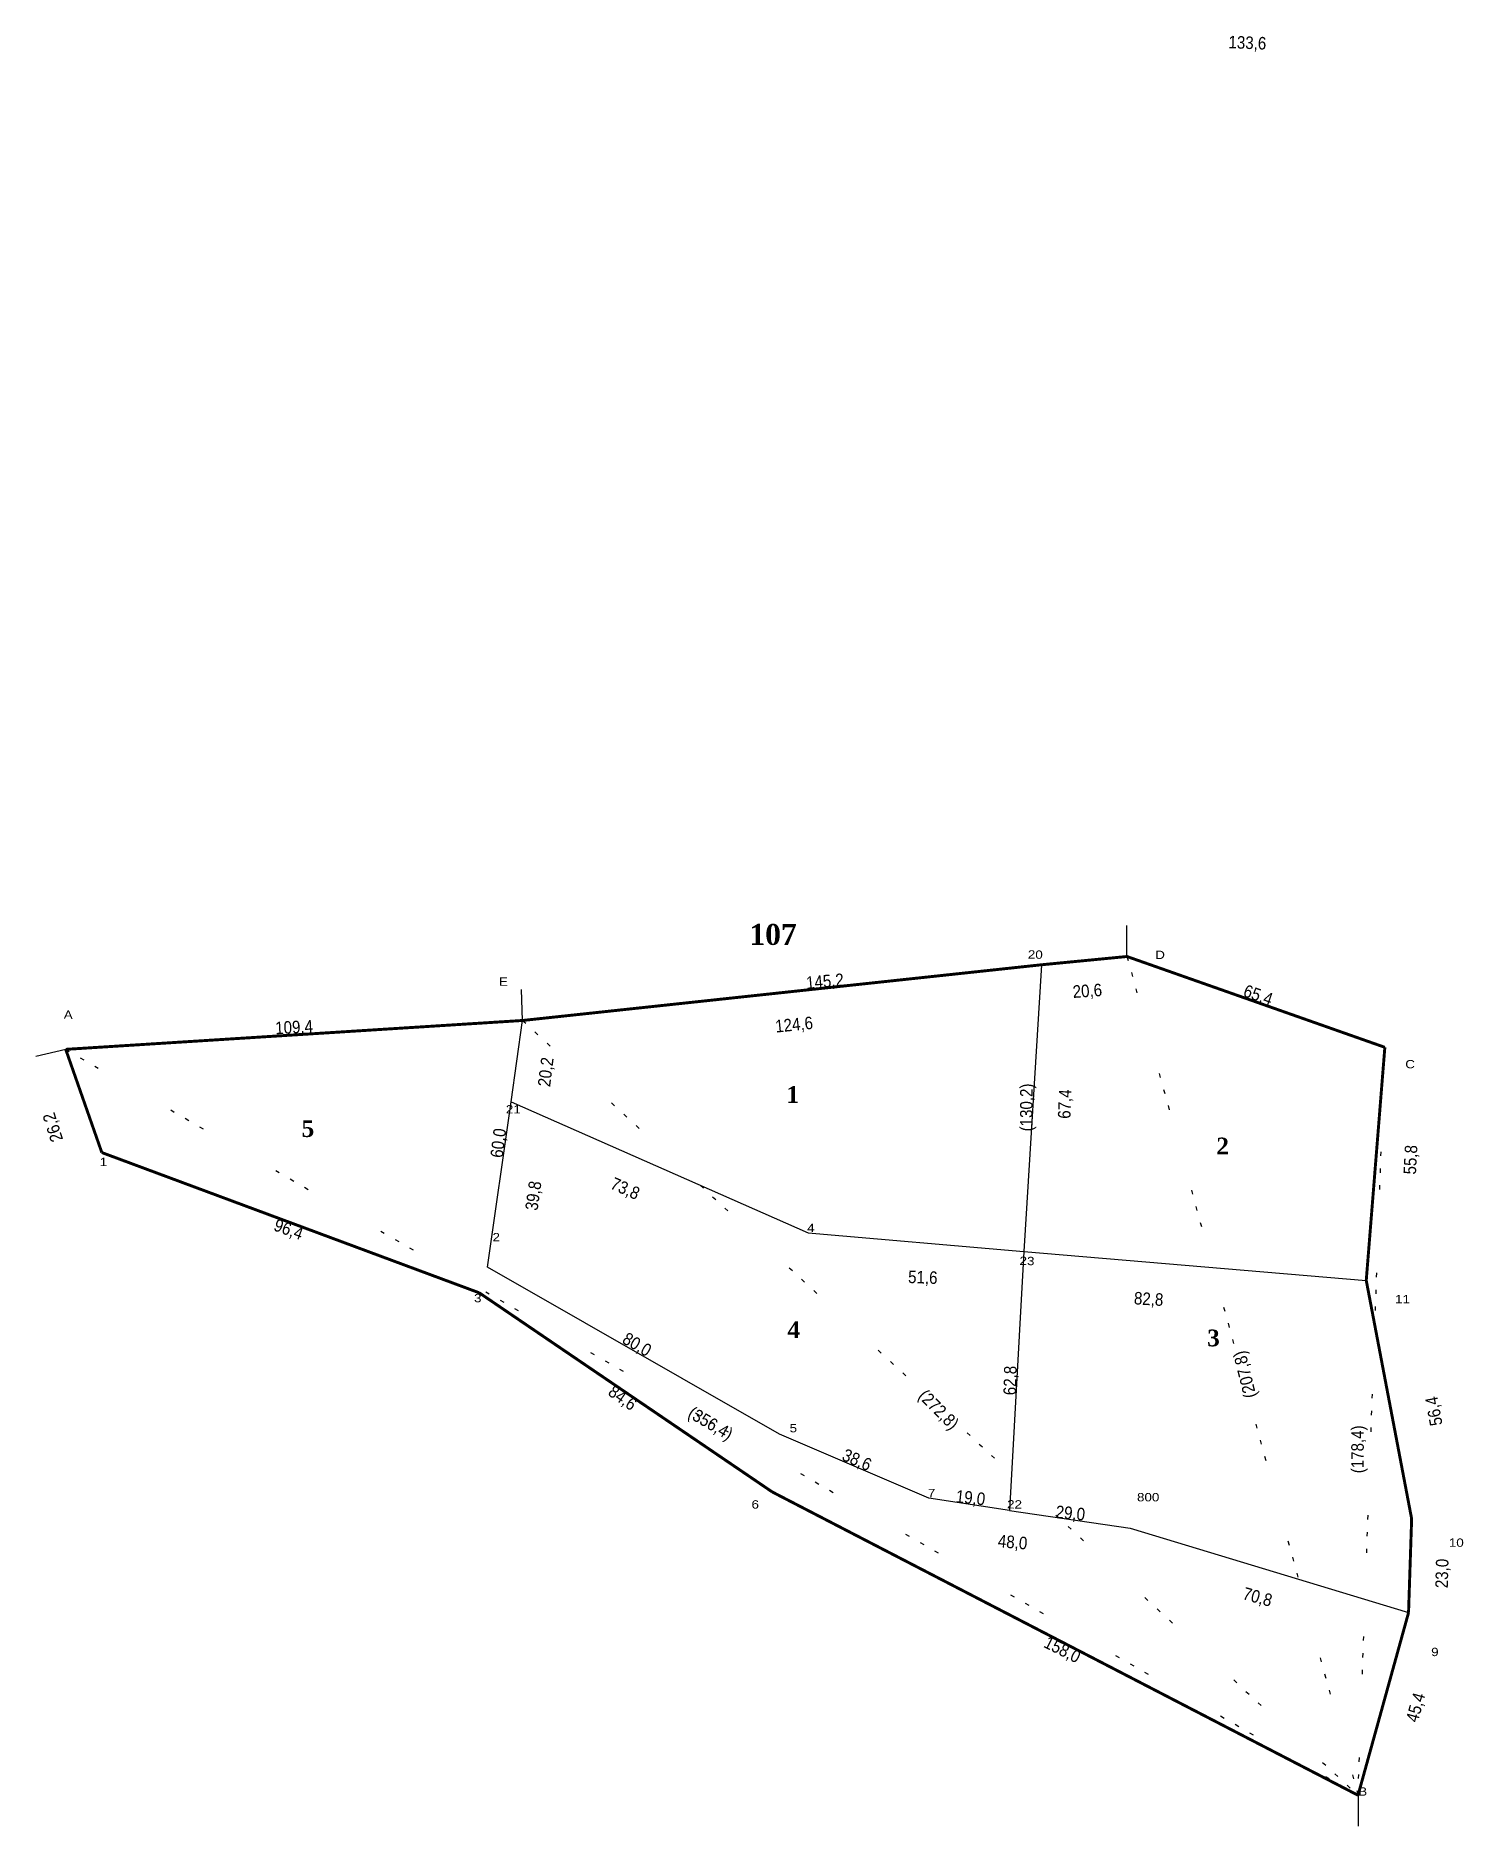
# Model space of a CAD drawing. Header units: metres. Extents: x 157 to 499, y 307 to 735.
import ezdxf
from ezdxf.enums import TextEntityAlignment as Align

# ---------------------------------------------------------------- set-up
doc = ezdxf.new("R2010")
doc.units = ezdxf.units.M
doc.linetypes.add('CHAINLINE', pattern=[29, -10, 1, -3, 1, -3, 1, -10])
doc.layers.add('BOUNDARY', color=1, linetype='Continuous', lineweight=100)
for name, color, linetype in [('BOUNDARY_DIMENSIONS', 220, 'Continuous'), ('CHAIN_LINES', 251, 'CHAINLINE'), ('CHAINLINE_DIMENSIONS', 251, 'Continuous'), ('DIMENSIONS', 200, 'Continuous'), ('SEPARATION_LINE', 7, 'Continuous'), ('STONES', 7, 'Continuous'), ('SUBDIVISION', 130, 'Continuous'), ('SUBDIVISION_LINES', 3, 'Continuous'), ('SURVEY_NUMBER', 1, 'Continuous')]:
    doc.layers.add(name, color=color, linetype=linetype)
doc.styles.add('TIMES_NEW_ROMAN', font='timesbd.ttf')

msp = doc.modelspace()

# ---------------------------------------------------------------- linework, layer by layer
at = {"layer": 'BOUNDARY', "const_width": 0.7}
for points in [[(397.75, 512.73), (418.23, 514.71)], [(418.23, 514.71), (479.92, 492.99)], [(273.64, 499.41), (397.75, 512.73)], [(164.33, 492.5), (273.64, 499.41)], [(172.97, 467.82), (164.33, 492.5)], [(479.92, 492.99), (475.47, 437.23)], [(263.27, 434.27), (172.97, 467.82)], [(475.47, 437.23), (486.33, 380.23)], [(333.35, 386.65), (263.27, 434.27)], [(473.5, 314.1), (333.35, 386.65)], [(486.33, 380.23), (485.59, 357.78)], [(485.59, 357.78), (473.5, 314.1)]]:
    msp.add_lwpolyline(points, dxfattribs=at)
at = {"layer": 'CHAIN_LINES', "linetype": 'CHAINLINE'}
for points in [[(418.23, 514.71), (273.64, 499.41)], [(418.23, 514.71), (473.5, 314.1)], [(273.64, 499.41), (164.33, 492.5)], [(273.64, 499.41), (473.5, 314.1)], [(164.33, 492.5), (473.5, 314.1)], [(473.5, 314.1), (479.92, 492.99)]]:
    msp.add_lwpolyline(points, dxfattribs=at)
at = {"layer": 'SEPARATION_LINE'}
for points in [[(418.23, 514.71), (418.23, 522.11)], [(273.64, 499.41), (273.39, 506.81)], [(164.33, 492.5), (157.18, 490.77)], [(473.5, 314.1), (473.5, 306.7)]]:
    msp.add_lwpolyline(points, dxfattribs=at)
at = {"layer": 'SUBDIVISION_LINES'}
for points in [[(397.75, 512.73), (393.56, 444.14)], [(270.92, 479.92), (273.64, 499.41)], [(265.25, 440.44), (270.92, 479.92)], [(270.92, 479.92), (341.99, 448.58)], [(341.99, 448.58), (393.56, 444.14)], [(393.56, 444.14), (390.1, 382.2)], [(393.56, 444.14), (475.47, 437.23)], [(335.08, 400.46), (265.25, 440.44)], [(370.85, 385.17), (335.08, 400.46)], [(390.1, 382.2), (370.85, 385.17)], [(390.1, 382.2), (418.97, 378.01)], [(418.97, 378.01), (485.59, 357.78)]]:
    msp.add_lwpolyline(points, dxfattribs=at)

# ---------------------------------------------------------------- texts
at = {"layer": 'BOUNDARY_DIMENSIONS', "width": 0.9}
for s, rotation, p in [('133,6', -2.224, (447.04, 733.28)), ('145,2', 5.0599, (345.97, 508.81)), ('65,4', -19.3845, (449.63, 505.51)), ('109,4', 2.9019, (218.97, 497.83)), ('26,2', 107.9279, (161.23, 473.84)), ('55,8', 86.9059, (486.04, 466.11)), ('96,4', -20.0261, (217.68, 449.47)), ('84,6', -35.0419, (297.58, 409.19)), ('56,4', 100.2348, (491.63, 405.96)), ('23,0', 88.4725, (493.57, 367.15)), ('158,0', -26.5651, (402.78, 348.97)), ('45,4', 74.4759, (487.27, 335.11))]:
    msp.add_text(s, height=3, rotation=rotation, dxfattribs=at).set_placement(p, align=Align.MIDDLE_CENTER)
at = {"layer": 'CHAINLINE_DIMENSIONS', "width": 0.9}
for s, rotation, p in [('(130,2)', 90, (394.14, 478.61)), ('(207,8)', 104.0362, (446.39, 414.71)), ('(356,4)', -30.2564, (318.63, 403.08)), ('(272,8)', -45, (373.2, 406.37)), ('(178,4)', 90, (473.38, 396.84))]:
    msp.add_text(s, height=3, rotation=rotation, dxfattribs=at).set_placement(p, align=Align.MIDDLE_CENTER)
at = {"layer": 'DIMENSIONS', "width": 0.9}
for s, rotation, p in [('20,6', 3.8845, (408.75, 506.52)), ('124,6', 5.7709, (338.59, 498.45)), ('20,2', 82.875, (279.16, 487.09)), ('67,4', 87.6785, (403.32, 479.43)), ('60,0', 82.9716, (267.81, 470.11)), ('39,8', 82.0928, (276.2, 457.5)), ('73,8', -23.8505, (298.2, 459.24)), ('51,6', -2.0333, (369.39, 438)), ('82,8', -3.4064, (423.42, 432.82)), ('80,0', -30.0942, (301.03, 421.95)), ('62,8', 88.4518, (390.25, 413.3)), ('38,6', -23.4121, (353.64, 394.35)), ('19,0', -6.0485, (380.81, 385.28)), ('29,0', -5.5993, (404.7, 381.6)), ('48,0', -5.0636, (390.88, 374.66)), ('70,8', -15.5498, (449.48, 361.55))]:
    msp.add_text(s, height=3, rotation=rotation, dxfattribs=at).set_placement(p, align=Align.MIDDLE_CENTER)
at = {"layer": 'STONES', "width": 1.2}
for s, rotation, p in [('20', -0.9963, (396.3, 515.18)), ('A', -0.6095, (164.93, 500.8)), ('C', -0.8551, (485.96, 488.96)), ('23', -1.5343, (394.31, 441.9)), ('9', -180, (329.3, 383.66)), ('22', -0.971, (391.33, 383.68))]:
    msp.add_text(s, height=2, rotation=rotation, dxfattribs=at).set_placement(p, align=Align.MIDDLE_CENTER)
for s, p in [('D', (426.14, 515.11)), ('E', (269.03, 508.7)), ('21', (271.42, 478.18)), ('1', (173.37, 465.58)), ('4', (342.61, 449.79)), ('2', (267.33, 447.58)), ('3', (262.91, 433.01)), ('11', (484.15, 432.77)), ('5', (338.41, 401.91)), ('7', (371.48, 386.38)), ('800', (423.3, 385.39)), ('10', (497.01, 374.53)), ('9', (491.89, 348.38)), ('B', (474.63, 315))]:
    msp.add_text(s, height=2, dxfattribs=at).set_placement(p, align=Align.MIDDLE_CENTER)
at = {"layer": 'SUBDIVISION', "style": 'TIMES_NEW_ROMAN'}
for s, p in [('1', (338.27, 481.71)), ('5', (222.27, 473.55)), ('2', (441.11, 469.39)), ('4', (338.49, 425.45)), ('3', (438.92, 423.48))]:
    msp.add_text(s, height=4, dxfattribs=at).set_placement(p, align=Align.MIDDLE_CENTER)
at = {"layer": 'SURVEY_NUMBER', "style": 'TIMES_NEW_ROMAN'}
msp.add_text('107', height=5, dxfattribs=at).set_placement((333.56, 519.99), align=Align.MIDDLE_CENTER)

doc.saveas('drawing.dxf')
